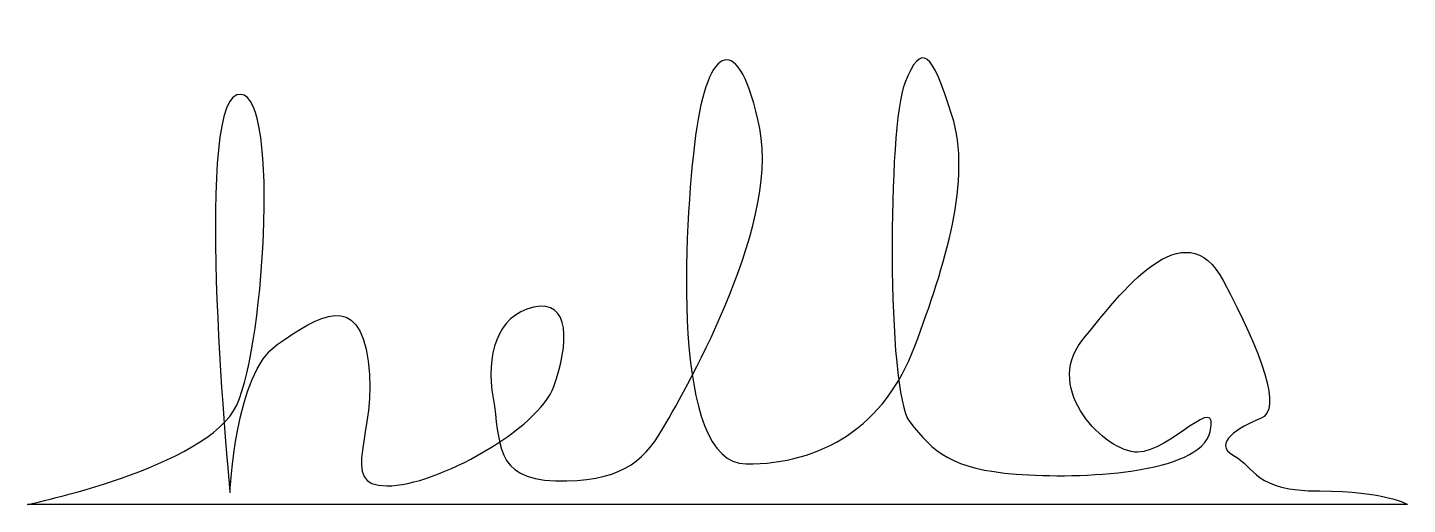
# Model space of a CAD drawing. Extents: x -273 to 273, y -89 to 100.
import ezdxf

# ---------------------------------------------------------------- set-up
doc = ezdxf.new("R2010")
doc.units = 0
doc.layers.get('0').update_dxf_attribs({"linetype": 'CONTINUOUS'})
doc.layers.add('1', color=7, linetype='CONTINUOUS')

# ---------------------------------------------------------------- blocks, each defined once
blk = doc.blocks.new('BLOCK_2')
at = {"color": 2}
blk.add_open_spline([(-272.67, -88.8), (-272.67, -88.8), (-201.33, -74.13), (-190, -49.47), (-178.67, -24.8), (-172.67, 79.2), (-190, 73.2), (-207.33, 67.2), (-192.67, -84.13), (-192.67, -84.13), (-192.67, -84.13), (-190.67, -36.8), (-174, -25.47), (-157.33, -14.13), (-142, -4.13), (-138, -32.13), (-134, -60.13), (-150.67, -81.47), (-130.67, -81.47), (-110.67, -81.47), (-70.67, -58.8), (-64.67, -42.13), (-58.67, -25.47), (-58, -7.47), (-72.67, -10.8), (-87.33, -14.13), (-91.6, -29.74), (-88.67, -46.8), (-85.74, -63.86), (-88.67, -78.8), (-64, -79.47), (-39.33, -80.13), (-29.33, -72.13), (-22, -59.47), (-14.67, -46.8), (24.67, 19.87), (16.67, 59.87), (8.67, 99.87), (-4, 93.2), (-8.67, 57.2), (-13.33, 21.2), (-18.67, -72.8), (11.33, -72.8), (41.33, -72.8), (66, -58.13), (78, -26.13), (90, 5.87), (100.67, 39.87), (92.67, 65.2), (84.67, 90.53), (80.67, 94.53), (74, 77.87), (67.33, 61.2), (66.67, -44.13), (76, -56.13), (85.33, -68.13), (92.67, -74.8), (118, -76.8), (143.33, -78.8), (190.67, -76.8), (194.67, -60.13), (198.67, -43.47), (178.67, -68.13), (166, -68.13), (153.33, -68.13), (128.67, -43.47), (144, -24.13), (159.33, -4.8), (184.67, 28.57), (200, -0.45), (215.33, -29.47), (223.33, -51.47), (214.67, -54.8), (206, -58.13), (195.33, -64.8), (204, -69.47), (212.67, -74.13), (212, -83.47), (238, -83.47), (264, -83.47), (272.67, -88.8), (272.67, -88.8)], degree=3, knots=[0, 0, 0, 0, 1, 1, 1, 2, 2, 2, 3, 3, 3, 4, 4, 4, 5, 5, 5, 6, 6, 6, 7, 7, 7, 8, 8, 8, 9, 9, 9, 10, 10, 10, 11, 11, 11, 12, 12, 12, 13, 13, 13, 14, 14, 14, 15, 15, 15, 16, 16, 16, 17, 17, 17, 18, 18, 18, 19, 19, 19, 20, 20, 20, 21, 21, 21, 22, 22, 22, 23, 23, 23, 24, 24, 24, 25, 25, 25, 26, 26, 26, 27, 27, 27, 27], dxfattribs=at)
blk = doc.blocks.new('BLOCK_3')
at = {"layer": '1', "color": 4}
blk.add_lwpolyline([(272.67, -88.8), (-272.67, -88.8)], dxfattribs=at)

msp = doc.modelspace()

# ---------------------------------------------------------------- block references
msp.add_blockref('BLOCK_2', (0, 0))
at = {"layer": '1'}
msp.add_blockref('BLOCK_3', (0, 0), dxfattribs=at)

doc.saveas('drawing.dxf')
